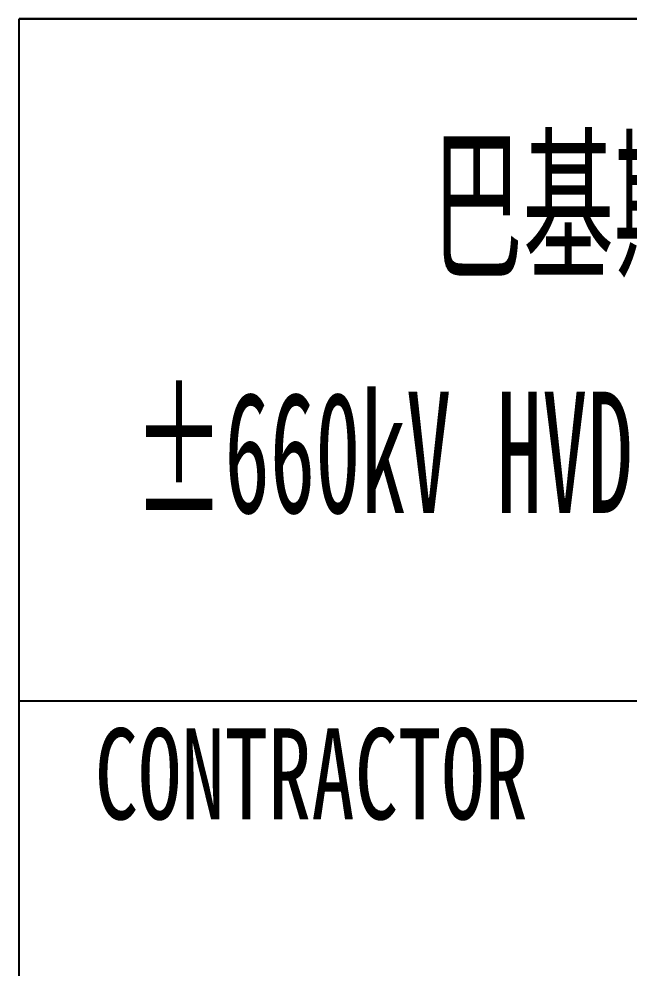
# Model space of a CAD drawing. Header units: millimetres. Extents: x 0 to 841, y 0 to 594.
# Drawn here: x 646 to 666.15, y 90.94 to 122.27 of the extents above; entities that cross this region are included whole.
import ezdxf
from ezdxf.enums import TextEntityAlignment as Align

# ---------------------------------------------------------------- set-up
doc = ezdxf.new("R2010")
doc.units = ezdxf.units.MM
doc.layers.add('GPDRAW', color=1, linetype='Continuous')
doc.styles.add('ECL', font='', dxfattribs={"width": 0.7, "height": 3})
doc.styles.add('LXL', font='', dxfattribs={"width": 0.7, "height": 3})
doc.styles.get('ECL').set_extended_font_data('FangSong_GB2312')
doc.styles.get('LXL').set_extended_font_data('仿宋_GB2312')

# ---------------------------------------------------------------- blocks, each defined once
blk = doc.blocks.new('*U26')
at = {"color": 0, "style": 'LXL', "width": 0.55}
for s, p in [('巴基斯坦默蒂亚里—拉合尔±660kV直流输电工程', (-0.69, 4.386)), ('±660kV HVDC Project from Matiari to Lahore in Pakistan', (-1.451, -4.233))]:
    blk.add_text(s, height=4, dxfattribs=at).set_placement(p, align=Align.MIDDLE)
blk = doc.blocks.new('XXDAFRAM-CH-HENG-A1')
at = {"layer": 'GPDRAW', "color": 4, "linetype": 'Continuous'}
blk.add_line((831, 122.267), (646, 122.267), dxfattribs=at)
blk.add_line((831, 122.267), (646, 122.267), dxfattribs=at)
at = {"layer": 'GPDRAW', "color": 1, "linetype": 'Continuous'}
for p, q in [((646, 60.278), (646, 122.267)), ((646, 122.267), (831, 122.267))]:
    blk.add_line(p, q, dxfattribs=at)
at = {"layer": 'GPDRAW'}
blk.add_line((831, 99.769), (646, 99.769), dxfattribs=at)
blk.add_blockref('*U26', (692.388, 111.793))
at = {"linetype": 'Continuous', "style": 'ECL', "width": 0.7}
for tag, height, p in [('DESIGNSTATUS', 3.5, (818.853, 76.574)), ('DESIGNSTATUS', 3.5, (818.853, 76.574)), ('ENDESIGNSTATUS', 3.5, (818.89, 70.889)), ('ENDESIGNSTATUS', 3.5, (818.89, 70.889)), ('O', 4, (784.75, 63.46)), ('G', 4, (821.75, 63.46)), ('V', 4, (778.583, 63.46)), ('L', 4, (790.917, 63.46)), ('N', 4, (797.083, 63.46)), ('D', 4, (809.417, 63.46)), ('W', 4, (815.583, 63.46)), ('VEREN40', 4, (827.822, 63.302)), ('DWGNAME1', 5, (768.762, 48.806)), ('DWGENAME1', 5, (768.979, 42.707)), ('DWGNAME', 5, (768.733, 42.425)), ('DWGNAME2', 5, (769.115, 35.27)), ('DWGENAME', 5, (769.239, 35.309)), ('DWGENAME2', 5, (769.396, 28.811)), ('DWGNO', 5, (758.81, 15.139)), ('VEREN40', 4, (825.773, 15.223))]:
    blk.add_attdef(tag, text='', height=height, dxfattribs=at).set_placement(p, align=Align.MIDDLE)
at = {"style": 'ECL', "width": 0.7, "flags": 1}
for p in [(697.389, 48.278), (697.389, 40.278), (697.389, 32.278), (697.389, 24.278)]:
    blk.add_attdef('DATE', text='', height=5, dxfattribs=at).set_placement(p, align=Align.MIDDLE)
for tag, p in [('SJ1', (666.556, 44.278)), ('JH', (666.556, 36.278)), ('SH1', (666.556, 28.278)), ('PZ', (666.556, 20.278)), ('BL', (666.556, 10))]:
    blk.add_attdef(tag, p, '', height=5, dxfattribs=at)
at = {"layer": 'GPDRAW', "style": 'LXL', "width": 0.7}
blk.add_text('CONTRACTOR', height=3, dxfattribs=at).set_placement((648.497, 95.876))

msp = doc.modelspace()

# ---------------------------------------------------------------- block references
msp.add_blockref('XXDAFRAM-CH-HENG-A1', (0, 0))

doc.saveas('drawing.dxf')
